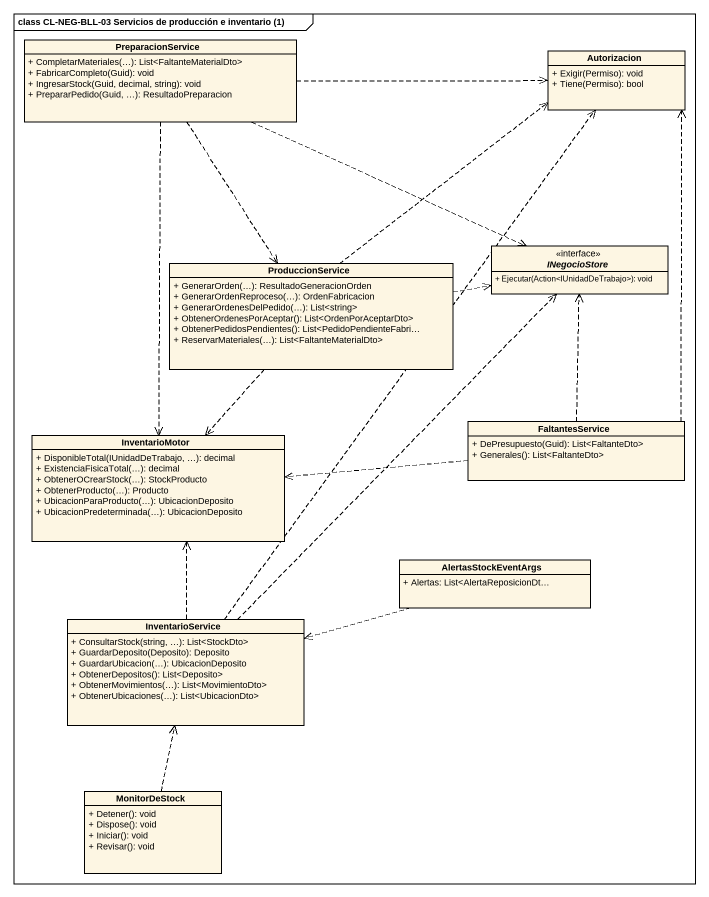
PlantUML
@startuml
mainframe class CL-NEG-BLL-03 Servicios de producción e inventario (1)
hide circle
hide empty members
skinparam classAttributeIconSize 0
class PreparacionService {
  + CompletarMateriales(…): List<FaltanteMaterialDto>
  + FabricarCompleto(Guid): void
  + IngresarStock(Guid, decimal, string): void
  + PrepararPedido(Guid, …): ResultadoPreparacion
}
class Autorizacion {
  + Exigir(Permiso): void
  + Tiene(Permiso): bool
}
class ProduccionService {
  + GenerarOrden(…): ResultadoGeneracionOrden
  + GenerarOrdenReproceso(…): OrdenFabricacion
  + GenerarOrdenesDelPedido(…): List<string>
  + ObtenerOrdenesPorAceptar(): List<OrdenPorAceptarDto>
  + ObtenerPedidosPendientes(): List<PedidoPendienteFabri…
  + ReservarMateriales(…): List<FaltanteMaterialDto>
}
interface INegocioStore {
  + Ejecutar(Action<IUnidadDeTrabajo>): void
}
class InventarioMotor {
  + DisponibleTotal(IUnidadDeTrabajo, …): decimal
  + ExistenciaFisicaTotal(…): decimal
  + ObtenerOCrearStock(…): StockProducto
  + ObtenerProducto(…): Producto
  + UbicacionParaProducto(…): UbicacionDeposito
  + UbicacionPredeterminada(…): UbicacionDeposito
}
class FaltantesService {
  + DePresupuesto(Guid): List<FaltanteDto>
  + Generales(): List<FaltanteDto>
}
class AlertasStockEventArgs {
  + Alertas: List<AlertaReposicionDt…
}
class InventarioService {
  + ConsultarStock(string, …): List<StockDto>
  + GuardarDeposito(Deposito): Deposito
  + GuardarUbicacion(…): UbicacionDeposito
  + ObtenerDepositos(): List<Deposito>
  + ObtenerMovimientos(…): List<MovimientoDto>
  + ObtenerUbicaciones(…): List<UbicacionDto>
}
class MonitorDeStock {
  + Detener(): void
  + Dispose(): void
  + Iniciar(): void
  + Revisar(): void
}
PreparacionService .right.> Autorizacion
PreparacionService ..> ProduccionService
PreparacionService .right.> INegocioStore
PreparacionService ..> InventarioMotor
ProduccionService .up.> Autorizacion
ProduccionService .right.> INegocioStore
ProduccionService ..> InventarioMotor
FaltantesService .up.> Autorizacion
FaltantesService .up.> INegocioStore
FaltantesService .left.> InventarioMotor
AlertasStockEventArgs .left.> InventarioService
InventarioService .up.> Autorizacion
InventarioService .up.> INegocioStore
InventarioService .up.> InventarioMotor
MonitorDeStock .up.> InventarioService
@enduml
